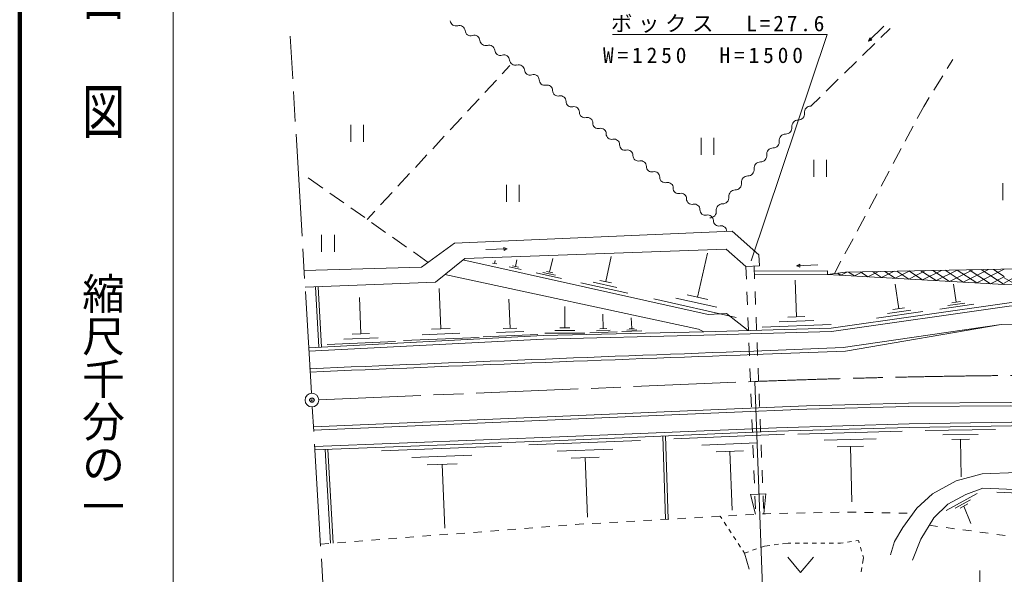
# Model space of a CAD drawing. Units: millimetres, scale not verified. Extents: x 40000 to 680000, y 20000 to 380000.
# Drawn here: x 40000 to 155580, y 255519 to 320674 of the extents above; entities that cross this region are included whole.
import ezdxf
from ezdxf.enums import TextEntityAlignment as Align

# ---------------------------------------------------------------- set-up
doc = ezdxf.new("R2010")
doc.units = ezdxf.units.MM
doc.header["$LTSCALE"] = 1000
doc.header["$PDMODE"] = 32
doc.header["$PDSIZE"] = 500
doc.linetypes.add('CHAIN', pattern=[18.5, 12, -1.5, 3.5, -1.5])
for name, color, linetype, lineweight in [('M-BGD', 7, 'Continuous', 13), ('M-BMK', 2, 'CHAIN', 13), ('M-BMK-SRVR', 3, 'Continuous', 13), ('M-STR-HTXT', 7, 'Continuous', 13), ('M-STR-STRD', 7, 'Continuous', 13), ('M-TTL', 2, 'Continuous', 140), ('M-TTL-BAND', 7, 'Continuous', 13)]:
    doc.layers.add(name, color=color, linetype=linetype, lineweight=lineweight)
doc.layers.add('M-OTRS', color=6, linetype='Continuous')
doc.styles.add('@ＭＳ ゴシック', font='')
doc.styles.add('ＭＳ ゴシック', font='')
doc.styles.get('@ＭＳ ゴシック').set_extended_font_data('@MS Gothic')
doc.styles.get('ＭＳ ゴシック').set_extended_font_data('MS Gothic')

msp = doc.modelspace()

# ---------------------------------------------------------------- linework, layer by layer
at = {"layer": 'M-BGD'}
for p, q in [((141419, 319900), (139640, 318145)), ((141088, 318581), (142169, 319640)), ((138946, 316480), (140374, 317881)), ((139640, 318145), (139775, 318541)), ((140038, 318275), (139640, 318145)), ((139775, 318541), (140038, 318275)), ((136804, 314380), (138232, 315780)), ((149526, 315992), (148874, 314941)), ((96647, 314313), (97548, 315283)), ((94607, 312114), (95967, 313580)), ((134662, 312280), (136090, 313680)), ((148347, 314092), (147293, 312392)), ((92566, 309915), (93926, 311381)), ((132867, 310520), (133948, 311580)), ((146766, 311542), (146114, 310491)), ((146114, 310491), (145348, 309054)), ((90525, 307716), (91886, 309182)), ((78870, 308308), (78870, 306308)), ((80370, 308308), (80370, 306308)), ((144877, 308172), (143936, 306407)), ((88484, 305517), (89845, 306983)), ((119989, 306788), (119989, 304788)), ((121489, 306788), (121489, 304788)), ((143466, 305525), (142525, 303760)), ((86444, 303318), (87804, 304784)), ((133212, 304229), (133212, 302229)), ((134712, 304229), (134712, 302229)), ((142054, 302878), (141113, 301113)), ((73848, 302097), (75589, 300872)), ((84403, 301119), (85763, 302585)), ((97147, 301291), (97147, 299291)), ((98647, 301291), (98647, 299291)), ((155405, 301454), (155405, 299454)), ((76406, 300296), (78042, 299145)), ((82362, 298920), (83723, 300386)), ((140643, 300231), (139702, 298466)), ((78859, 298569), (80495, 297418)), ((80781, 297216), (81682, 298187)), ((139231, 297583), (138290, 295819)), ((81312, 296842), (82948, 295691)), ((75444, 295416), (75444, 293416)), ((76944, 295416), (76944, 293416)), ((83765, 295115), (85401, 293964)), ((137819, 294936), (136878, 293172)), ((94723, 293659), (97221, 293744)), ((96840, 293919), (97221, 293744)), ((96853, 293544), (96840, 293919)), ((97221, 293744), (96853, 293544)), ((86218, 293388), (87959, 292163)), ((98202, 291687), (98373, 292455)), ((102211, 291009), (102566, 292603)), ((108786, 289899), (109443, 292845)), ((119569, 288077), (120720, 293242)), ((95991, 291978), (95493, 292089)), ((95742, 292033), (95816, 292365)), ((98879, 291334), (97439, 291655)), ((98562, 291606), (97842, 291767)), ((125239, 291690), (125298, 290191)), ((126199, 291728), (126258, 290229)), ((131194, 291771), (131562, 291972)), ((133692, 291858), (131194, 291771)), ((131575, 291597), (131194, 291771)), ((131562, 291972), (131575, 291597)), ((136408, 292289), (135642, 290852)), ((150035, 291264), (147565, 290020)), ((151883, 291299), (149163, 289929)), ((152357, 289747), (150044, 291264)), ((153730, 291334), (150760, 289838)), ((153955, 289656), (151462, 291291)), ((155578, 291369), (152357, 289747)), ((155552, 289565), (152879, 291318)), ((155577, 290505), (154297, 291345)), ((158513, 291424), (155556, 289702)), ((103616, 290278), (100629, 290944)), ((102913, 290644), (101420, 290977)), ((102584, 290926), (101838, 291093)), ((126223, 291118), (134813, 291179)), ((126240, 290686), (134816, 290747)), ((134813, 291179), (134816, 290747)), ((136383, 290658), (136014, 290900)), ((137103, 291020), (136383, 290658)), ((137981, 290567), (137284, 291024)), ((138950, 291055), (137981, 290567)), ((139578, 290476), (138702, 291050)), ((140798, 291090), (139578, 290476)), ((141176, 290384), (140120, 291077)), ((142645, 291125), (141176, 290384)), ((142773, 290293), (141538, 291104)), ((144493, 291160), (142773, 290293)), ((144370, 290202), (142955, 291131)), ((146340, 291195), (144370, 290202)), ((145968, 290111), (144373, 291157)), ((147565, 290020), (145791, 291184)), ((148188, 291229), (145968, 290111)), ((149163, 289929), (147208, 291211)), ((150760, 289838), (148626, 291238)), ((155576, 290473), (153955, 289656)), ((156919, 289570), (155573, 290340)), ((75129, 282193), (74742, 289282)), ((75421, 282209), (75034, 289298)), ((89440, 284349), (89247, 289086)), ((111384, 288547), (105860, 289778)), ((110085, 289223), (107323, 289838)), ((109477, 289745), (108096, 290053)), ((131170, 285784), (131013, 290092)), ((143189, 286723), (142776, 289618)), ((149921, 287486), (149619, 289608)), ((80049, 283762), (79875, 288036)), ((97567, 284418), (97427, 287842)), ((124123, 285707), (114440, 287866)), ((121846, 286892), (117004, 287971)), ((120779, 287808), (118359, 288347)), ((125357, 288692), (125416, 287194)), ((126317, 288730), (126376, 287231)), ((103991, 284471), (103985, 286969)), ((143867, 286820), (142510, 286627)), ((151986, 287239), (148007, 286672)), ((150954, 287362), (148964, 287079)), ((150418, 287557), (149424, 287415)), ((108505, 284369), (108435, 286091)), ((111846, 284386), (111795, 285632)), ((125475, 285695), (125534, 284196)), ((126435, 285733), (126494, 284234)), ((132179, 285820), (130160, 285747)), ((146005, 286387), (140578, 285613)), ((144597, 286555), (141884, 286168)), ((90550, 284394), (88330, 284303)), ((98369, 284450), (96764, 284385)), ((104577, 284473), (103406, 284470)), ((108909, 284386), (108102, 284353)), ((112138, 284398), (111554, 284374)), ((135248, 284853), (127169, 284560)), ((133209, 285318), (129170, 285172)), ((82074, 283310), (78067, 283146)), ((81051, 283803), (79047, 283721)), ((93930, 283345), (85047, 282983)), ((91685, 283847), (87243, 283666)), ((100812, 283692), (94392, 283431)), ((99189, 284055), (95979, 283924)), ((106335, 283853), (101652, 283841)), ((105163, 284162), (102822, 284156)), ((110137, 284005), (106909, 283873)), ((109321, 284187), (107707, 284121)), ((113027, 284122), (110690, 284027)), ((112436, 284254), (111268, 284207)), ((84099, 282857), (76086, 282531)), ((125593, 282697), (125652, 281198)), ((126553, 282735), (126612, 281236)), ((126671, 279737), (126730, 278238)), ((125711, 279699), (125770, 278201)), ((125829, 276702), (125888, 275203)), ((126789, 276739), (126848, 275241)), ((125947, 273704), (126006, 272205)), ((126907, 273742), (126966, 272243)), ((115819, 261984), (115508, 271767)), ((116108, 261993), (115797, 271776)), ((116801, 271418), (129768, 271964)), ((131345, 271998), (143576, 272353)), ((146306, 272409), (154559, 272545)), ((148378, 271892), (152505, 271961)), ((82477, 270040), (96566, 270589)), ((99760, 270719), (112893, 271232)), ((120079, 270690), (126563, 270963)), ((126065, 270706), (126124, 269207)), ((127025, 270744), (127084, 269245)), ((134426, 271271), (140542, 271449)), ((135979, 270500), (139037, 270589)), ((137508, 270545), (137697, 264021)), ((149419, 271359), (151482, 271393)), ((150450, 271376), (150523, 266975)), ((75877, 270177), (76493, 259163)), ((76167, 270194), (76783, 259180)), ((86036, 269238), (93081, 269513)), ((103078, 269972), (109644, 270228)), ((121737, 269894), (124978, 270031)), ((123357, 269962), (123649, 263046)), ((87834, 268367), (91356, 268505)), ((89595, 268436), (89888, 260922)), ((104753, 269160), (108037, 269289)), ((106395, 269224), (106668, 262220)), ((126183, 267709), (126243, 266210)), ((127144, 267746), (127203, 266248)), ((126302, 264711), (126361, 263212)), ((127262, 264749), (127321, 263250)), ((148752, 263029), (152406, 265018)), ((154720, 265165), (161600, 264889)), ((149798, 263282), (151625, 264277)), ((150388, 263288), (151301, 263785)), ((150845, 263536), (151657, 261471)), ((123193, 262394), (124192, 262450)), ((125190, 262507), (126189, 262563)), ((127187, 262620), (127541, 262640)), ((127541, 262640), (128186, 262652)), ((129186, 262672), (130186, 262691)), ((131186, 262711), (132186, 262730)), ((133185, 262750), (134185, 262769)), ((135185, 262788), (136185, 262808)), ((137185, 262820), (138185, 262803)), ((139184, 262786), (140184, 262770)), ((141184, 262753), (142184, 262736)), ((143184, 262719), (144184, 262703)), ((103229, 261214), (104226, 261290)), ((105223, 261367), (105691, 261403)), ((105691, 261403), (106221, 261433)), ((107219, 261490), (108217, 261546)), ((109216, 261603), (110214, 261659)), ((111213, 261716), (112211, 261772)), ((113209, 261829), (114208, 261885)), ((115206, 261942), (116205, 261998)), ((117203, 262055), (118201, 262111)), ((119200, 262168), (120198, 262224)), ((121197, 262281), (122195, 262337)), ((122424, 262061), (122241, 262340)), ((122974, 261226), (122699, 261644)), ((146762, 261275), (147753, 261143)), ((87276, 259987), (88273, 260063)), ((89270, 260140), (90267, 260217)), ((91264, 260293), (92261, 260370)), ((93258, 260447), (94255, 260523)), ((95252, 260600), (96249, 260677)), ((97246, 260754), (98243, 260830)), ((99241, 260907), (100238, 260984)), ((101235, 261060), (102232, 261137)), ((123523, 260390), (123248, 260808)), ((148744, 261010), (149735, 260878)), ((150727, 260745), (151718, 260613)), ((152709, 260480), (153700, 260348)), ((154691, 260215), (155670, 260084)), ((75311, 259066), (76308, 259143)), ((77305, 259220), (78302, 259296)), ((79299, 259373), (80296, 259450)), ((81294, 259527), (82291, 259603)), ((83288, 259680), (84285, 259757)), ((85282, 259833), (86279, 259910)), ((124072, 259554), (123797, 259972)), ((124621, 258719), (124347, 259136)), ((128072, 258907), (127431, 258819)), ((129063, 259042), (128568, 258975)), ((130200, 259198), (129559, 259110)), ((130523, 259196), (130200, 259198)), ((131523, 259190), (131023, 259193)), ((132523, 259184), (132023, 259187)), ((133523, 259178), (133023, 259181)), ((134523, 259172), (134023, 259175)), ((135523, 259165), (135023, 259168)), ((136346, 259160), (136023, 259162)), ((136668, 259212), (136346, 259160)), ((137655, 259371), (137161, 259291)), ((138470, 259502), (138149, 259450)), ((138554, 259200), (138470, 259502)), ((125079, 258022), (124896, 258301)), ((125544, 258180), (125079, 258022)), ((125079, 258022), (125640, 256107)), ((126492, 258501), (126018, 258340)), ((127431, 258819), (126965, 258661)), ((138822, 258237), (138688, 258718)), ((139039, 257453), (138956, 257755)), ((130168, 257521), (131668, 255721)), ((131668, 255721), (133168, 257521)), ((138942, 256801), (139039, 257453)), ((138794, 255812), (138868, 256306)), ((152705, 255974), (152705, 253474))]:
    msp.add_line(p, q, dxfattribs=at)
msp.add_lwpolyline([(134816, 290747), (155552, 289565), (169719, 289620), (179739, 288733), (179074, 295983), (178099, 290551), (170583, 291460), (159232, 291438), (136930, 291017)], close=True, dxfattribs=at)
for points in [[(73511, 289234), (88792, 289833), (92251, 292627), (122944, 293707), (125239, 291690), (126857, 291757), (126747, 293065), (123643, 295836), (91031, 294406), (87174, 291590), (73393, 291204)], [(73938, 282131), (101461, 283558), (120310, 284018), (135251, 284450), (156139, 287427), (170169, 287521), (189037, 285227), (207546, 285249), (221098, 285271), (241330, 284680), (255543, 284133), (261538, 286017), (266287, 294094)], [(73958, 281731), (101476, 283158), (120320, 283618), (135285, 284051), (156169, 287027), (170147, 287121), (189013, 284827), (207547, 284849), (221092, 284871), (241316, 284280), (255597, 283731), (261805, 285682), (266704, 294014)], [(92032, 292450), (120805, 286037), (122978, 286148), (125530, 284169)], [(89907, 290734), (119697, 284330), (120310, 284018)], [(74627, 270534), (104354, 271694), (128828, 272725), (144428, 273178), (156410, 273375), (168308, 273404), (181958, 273008), (195523, 272330)], [(74642, 270134), (104370, 271294), (128842, 272326), (144437, 272778), (156414, 272975), (168303, 273004), (181942, 272608), (195503, 271930)], [(142205, 257795), (142693, 259362), (143665, 261037), (145314, 263281), (147147, 264976), (149915, 266490), (152969, 267325), (157102, 267478), (163657, 267091), (176025, 267992), (190836, 269305), (195804, 271932)], [(200150, 271580), (192516, 267946), (163306, 265220), (153046, 265633), (151061, 264910), (148964, 263749), (147294, 262141), (145767, 259657), (144810, 257184)], [(126386, 262575), (125805, 264902), (127596, 264963), (127351, 262629)]]:
    msp.add_lwpolyline(points, dxfattribs=at)
for centre, radius, start, end in [((91209, 320607), 670, 185.29046, 287.61475), ((91615, 319329), 670, 5.29046, 107.61475), ((92950, 319453), 670, 185.29046, 287.61475), ((93356, 318175), 670, 5.29046, 107.61475), ((94691, 318298), 670, 185.29046, 287.61475), ((95097, 317020), 670, 5.29046, 107.61475), ((96432, 317144), 670, 185.29046, 287.61475), ((96838, 315866), 670, 5.29046, 107.61475), ((98173, 315990), 670, 185.29046, 287.61475), ((98579, 314711), 670, 5.29046, 107.61475), ((99914, 314835), 670, 185.29046, 287.61475), ((100320, 313557), 670, 5.29046, 107.61475), ((101623, 313601), 636, 178.39529, 283.63911), ((101923, 312364), 636, 358.39529, 103.63911), ((103195, 312329), 636, 178.39529, 283.63911), ((103495, 311092), 636, 358.39529, 103.63911), ((104767, 311057), 636, 178.39529, 283.63911), ((105068, 309820), 636, 358.39529, 103.63911), ((106340, 309784), 636, 178.39529, 283.63911), ((132857, 309786), 735, 89.23135, 186.65562), ((106640, 308548), 636, 358.39529, 103.63911), ((131377, 308145), 735, 89.23135, 186.65562), ((131397, 309615), 735, 269.23135, 6.65562), ((107912, 308512), 636, 178.39529, 283.63911), ((108212, 307275), 636, 358.39529, 103.63911), ((129917, 307975), 735, 269.23135, 6.65562), ((109484, 307240), 636, 178.39529, 283.63911), ((109784, 306003), 636, 358.39529, 103.63911), ((128438, 306335), 735, 269.23135, 6.65562), ((129898, 306505), 735, 89.23135, 186.65562), ((111056, 305968), 636, 178.39529, 283.63911), ((111356, 304731), 636, 358.39529, 103.63911), ((128418, 304865), 735, 89.23135, 186.65562), ((112628, 304695), 636, 178.39529, 283.63911), ((112928, 303459), 636, 358.39529, 103.63911), ((126958, 304695), 735, 269.23135, 6.65562), ((114200, 303423), 636, 178.39529, 283.63911), ((114500, 302186), 636, 358.39529, 103.63911), ((125478, 303055), 735, 269.23135, 6.65562), ((126938, 303225), 735, 89.23135, 186.65562), ((115772, 302151), 636, 178.39529, 283.63911), ((125458, 301585), 735, 89.23135, 186.65562), ((116072, 300914), 636, 358.39529, 103.63911), ((117344, 300879), 636, 178.39529, 283.63911), ((123979, 299945), 735, 89.23135, 186.65562), ((123998, 301414), 735, 269.23135, 6.65562), ((117644, 299642), 636, 358.39529, 103.63911), ((118916, 299606), 636, 178.39529, 283.63911), ((122519, 299774), 735, 269.23135, 6.65562), ((119216, 298370), 636, 358.39529, 103.63911), ((120488, 298334), 636, 178.39529, 283.63911), ((121039, 298134), 735, 269.23135, 6.65562), ((122499, 298305), 735, 89.23135, 186.65562), ((120788, 297097), 636, 358.39529, 103.63911), ((122060, 297062), 636, 178.39529, 283.63911), ((122360, 295825), 636, 358.39529, 103.63911)]:
    msp.add_arc(centre, radius, start, end, dxfattribs=at)
at = {"layer": 'M-BMK'}
for p, q in [((74254, 276782), (71751, 318719)), ((75101, 276017), (126278, 278174)), ((76428, 240362), (74349, 275185))]:
    msp.add_line(p, q, dxfattribs=at)
msp.add_arc((165636, -759967), 1038886, 89.57619, 92.17116, dxfattribs=at)
at = {"layer": 'M-BMK-SRVR'}
msp.add_line((126278, 278174), (127694, 241368), dxfattribs=at)
msp.add_circle((74301, 275984), 800, dxfattribs=at)
at = {"layer": 'M-OTRS'}
msp.add_point((74301, 275984), dxfattribs=at)
at = {"layer": 'M-STR-HTXT'}
for p, q in [((134801, 318928), (109601, 318928)), ((125852, 292330), (134801, 318928))]:
    msp.add_line(p, q, dxfattribs=at)
at = {"layer": 'M-STR-STRD'}
for points in [[(126190, 281738), (136681, 282145), (155204, 284855), (170800, 284905), (189456, 282694)], [(126204, 281342), (136927, 281752), (155204, 284855)], [(195484, 274462), (188348, 275147), (182008, 275585), (156364, 275709), (144337, 275616), (132373, 275304), (122965, 274930), (74495, 272847)], [(195446, 274064), (188315, 274749), (181993, 275185), (156364, 275309), (144344, 275216), (132386, 274904), (122982, 274531), (74513, 272447)]]:
    msp.add_lwpolyline(points, dxfattribs=at)
for radius in [8396885, 8396489]:
    msp.add_arc((432615, -8109554), radius, 92.09135, 92.44757, dxfattribs=at)
at = {"layer": 'M-TTL'}
msp.add_line((40000, 380000), (40000, 20000), dxfattribs=at)
at = {"layer": 'M-TTL-BAND'}
msp.add_line((58000, 370000), (58000, 20000), dxfattribs=at)

# ---------------------------------------------------------------- texts
at = {"layer": 'M-STR-HTXT', "char_height": 1833, "attachment_point": 8, "style": 'ＭＳ ゴシック'}
for s, insert in [('\\T1.27;ボックス\u3000L=27.6', (122101, 319128)), ('\\T1.37;W=1250\u3000H=1500', (120436, 315555))]:
    msp.add_mtext(s, dxfattribs=dict(at, insert=insert))
at = {"layer": 'M-TTL-BAND', "style": '@ＭＳ ゴシック', "width": 1.4}
msp.add_text('平  面  図', height=3666, rotation=270, dxfattribs=at).set_placement((49777, 306475), align=Align.MIDDLE_RIGHT)
at = {"layer": 'M-TTL-BAND', "style": '@ＭＳ ゴシック'}
msp.add_text('縮尺千分の一', height=3666, rotation=270, dxfattribs=at).set_placement((49777, 261030), align=Align.MIDDLE_RIGHT)

doc.saveas('drawing.dxf')
